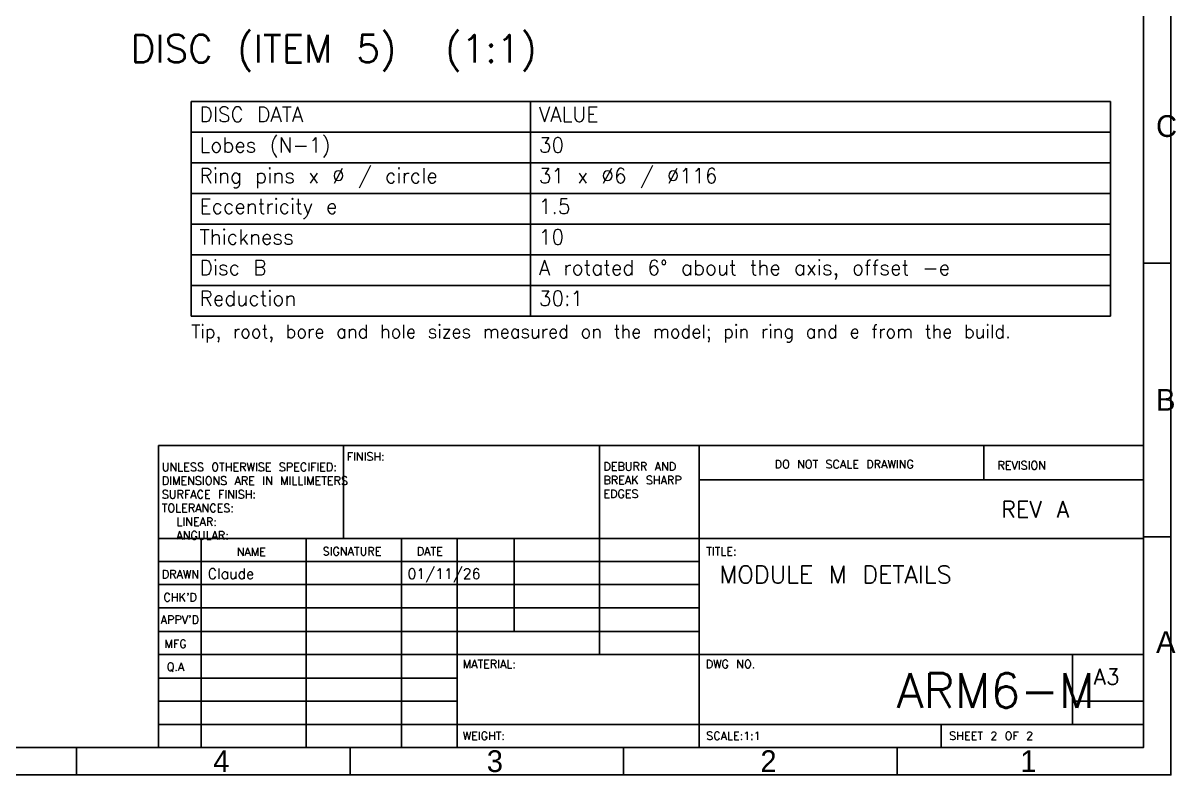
# Model space of a CAD drawing. Header units: millimetres. Extents: x 15 to 416, y 5 to 292.
# Drawn here: x 205.3 to 415.9, y 5 to 142.3 of the extents above; entities that cross this region are included whole.
import ezdxf
from ezdxf.enums import TextEntityAlignment as Align

# ---------------------------------------------------------------- set-up
doc = ezdxf.new("R2010")
doc.units = ezdxf.units.MM
doc.layers.add('FORMAT', color=7, linetype='Continuous', lineweight=30)
doc.layers.add('NOTES', color=7, linetype='Continuous', lineweight=18)
doc.styles.add('SLDTEXTSTYLE0', font='txt.shx')

msp = doc.modelspace()

# ---------------------------------------------------------------- linework, layer by layer
at = {"layer": 'FORMAT'}
for p, q in [((236, 128), (404, 128)), ((236, 128), (236, 88.8)), ((298, 128), (298, 88.8)), ((404, 128), (404, 88.8)), ((236, 122.4), (404, 122.4)), ((236, 116.8), (404, 116.8)), ((236, 111.2), (404, 111.2)), ((236, 105.6), (404, 105.6)), ((236, 100), (404, 100)), ((410, 98.5), (415, 98.5)), ((236, 94.4), (404, 94.4)), ((236, 88.8), (404, 88.8)), ((230, 65.2), (410, 65.2)), ((230, 65.2), (230, 10)), ((263.8, 48.2), (263.8, 65.2)), ((310.6, 65.2), (310.6, 27)), ((328.8, 65.2), (328.8, 10)), ((380.8, 58.9), (380.8, 65.2)), ((328.8, 58.9), (410, 58.9)), ((410, 48.5), (415, 48.5)), ((230, 48.2), (410, 48.2)), ((237.8, 48.2), (237.8, 10)), ((257, 48.2), (257, 10)), ((274.4, 48.2), (274.4, 10)), ((284.6, 10), (284.6, 48.2)), ((295, 31.2), (295, 48.2)), ((230, 44), (328.8, 44)), ((230, 39.8), (328.8, 39.8)), ((230, 35.5), (328.8, 35.5)), ((230, 31.2), (328.8, 31.2)), ((230, 27), (410, 27)), ((397, 14.2), (397, 27)), ((230, 22.7), (284.6, 22.7)), ((230, 18.5), (284.6, 18.5)), ((397, 18.5), (410, 18.5)), ((230, 14.2), (410, 14.2)), ((373, 10), (373, 14.2)), ((215, 10), (215, 5)), ((265, 10), (265, 5)), ((315, 10), (315, 5)), ((365, 10), (365, 5))]:
    msp.add_line(p, q, dxfattribs=at)
for points in [[(15, 5), (415, 5), (415, 292), (15, 292)], [(20, 10), (410, 10), (410, 287), (20, 287)]]:
    msp.add_lwpolyline(points, close=True, dxfattribs=at)

# ---------------------------------------------------------------- texts
at = {"layer": 'FORMAT', "style": 'SLDTEXTSTYLE0'}
for s, height, p in [('REV A', 3, (384, 52)), ('Claude', 1.9, (239, 40.8)), ('01/11/26', 1.9, (275.5, 40.8)), ('MODULE M DETAILS', 3.2, (332.5, 40))]:
    msp.add_text(s, height=height, dxfattribs=at).set_placement(p)
at = {"layer": 'FORMAT', "char_height": 3.97, "attachment_point": 1}
for s, insert in [('C', (412.3, 125.5)), ('B', (412.3, 75.5)), ('A', (412.3, 31.25)), ('4', (240, 9.5)), ('3', (290, 9.5)), ('2', (340, 9.5)), ('1', (387.5, 9.5))]:
    msp.add_mtext(s, dxfattribs=dict(at, insert=insert))
at = {"layer": 'FORMAT', "attachment_point": 1, "style": 'SLDTEXTSTYLE0'}
for s, insert, char_height in [('FINISH:', (264.4, 63.9), 1.5), ('UNLESS OTHERWISE SPECIFIED:\\PDIMENSIONS ARE IN MILLIMETERS\\PSURFACE FINISH:\\PTOLERANCES:\\P  LINEAR:\\P  ANGULAR:', (230.6, 62), 1.5), ('DEBURR AND\\PBREAK SHARP\\PEDGES', (311.3, 62.1), 1.5), ('DO NOT SCALE DRAWING', (342.6, 62.5), 1.5), ('REVISION', (383.3, 62.3), 1.5), ('NAME', (244.3, 46.5), 1.5), ('SIGNATURE', (260, 46.6), 1.5), ('DATE', (277.2, 46.6), 1.5), ('TITLE:', (330.1, 46.6), 1.5), ('DRAWN', (230.6, 42.4), 1.5), ("CHK'D", (230.9, 38.2), 1.5), ("APPV'D", (230.4, 34.1), 1.5), ('MFG', (231.1, 29.7), 1.5), ('Q.A', (231.5, 25.5), 1.5), ('MATERIAL:', (285.6, 26), 1.5), ('DWG NO.', (330, 26), 1.5), ('ARM6-M', (364.9, 23.6), 6.35), ('A3', (400.9, 24.4), 2.91), ('WEIGHT:', (285.6, 12.9), 1.5), ('SCALE:1:1', (330.1, 12.9), 1.5), ('SHEET 2 OF 2', (374.5, 12.9), 1.5)]:
    msp.add_mtext(s, dxfattribs=dict(at, insert=insert, char_height=char_height))
at = {"layer": 'NOTES', "style": 'SLDTEXTSTYLE0'}
msp.add_text('DISC (ITEM 5)  (1:1)', height=5, dxfattribs=at).set_placement((262, 133.65), align=Align.BOTTOM_CENTER)
for s, height, p in [('DISC DATA', 2.7, (237.5, 124.3)), ('VALUE', 2.7, (299.5, 124.3)), ('Lobes (N-1)', 2.7, (237.5, 118.7)), ('30', 2.7, (299.5, 118.7)), ('Ring pins x Ø / circle', 2.7, (237.5, 113.1)), ('31 x Ø6 / Ø116', 2.7, (299.5, 113.1)), ('Eccentricity e', 2.7, (237.5, 107.5)), ('1.5', 2.7, (299.5, 107.5)), ('Thickness', 2.7, (237.5, 101.9)), ('10', 2.7, (299.5, 101.9)), ('Disc B', 2.7, (237.5, 96.3)), ('A rotated 6° about the axis, offset -e', 2.7, (299.5, 96.3)), ('Reduction', 2.7, (237.5, 90.7)), ('30:1', 2.7, (299.5, 90.7)), ('Tip, root, bore and hole sizes measured on the model; pin ring and e from the build.', 2.4, (236, 84.8))]:
    msp.add_text(s, height=height, dxfattribs=at).set_placement(p)

doc.saveas('drawing.dxf')
